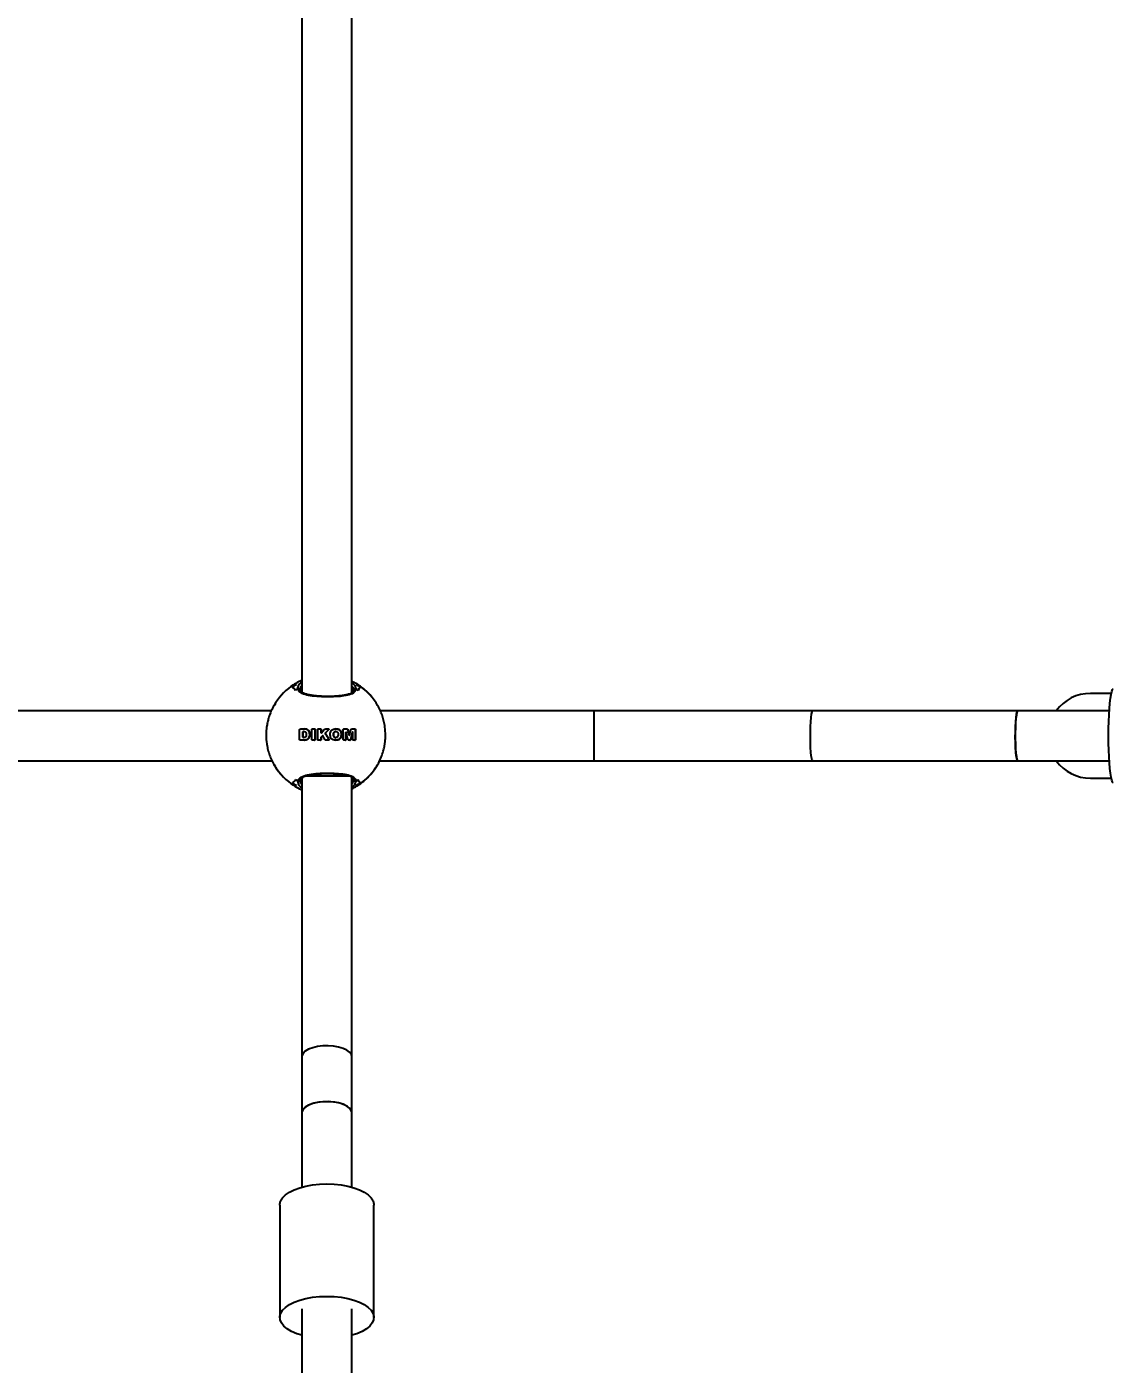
# Model space of a CAD drawing. Header units: millimetres. Extents: x -3362 to 2982, y -2844 to 2289.
# Drawn here: x 833 to 1178.7, y -461.4 to -35.7 of the extents above; entities that cross this region are included whole.
import ezdxf

# ---------------------------------------------------------------- set-up
doc = ezdxf.new("R2010")
doc.units = ezdxf.units.MM
doc.layers.add('DIKOM_ОБЪЕКТ', color=7, linetype='Continuous')
doc.layers.add('DIKOM_РАЗМЕР_ЗОНА', color=7, linetype='Continuous')
doc.styles.add('style1', font='arial.ttf', dxfattribs={"width": 0.8})
doc.dimstyles.new('1-50', dxfattribs={"dimtxt": 300, "dimasz": 200, "dimexe": 100, "dimexo": 0, "dimgap": 100, "dimtad": 1, "dimdec": 0, "dimtxsty": 'style1', "dimcen": 0, "dimclrd": 7, "dimclre": 7, "dimadec": 1, "dimazin": 2, "dimtfac": 1, "dimtdec": 0, "dimtmove": 0, "dimatfit": 3, "dimfxl": 0, "dimlwd": 25, "dimlwe": 18, "dimarcsym": 0})

# ---------------------------------------------------------------- blocks, each defined once
blk = doc.blocks.new('*D0')
at = {"layer": 'Defpoints', "color": 0, "transparency": 16777216}
for p in [(-2617.78, -272.68), (2982.22, -272.68), (2982.22, -2743.66)]:
    blk.add_point(p, dxfattribs=at)
at = {"layer": 'DIKOM_РАЗМЕР_ЗОНА', "color": 7, "lineweight": 18, "transparency": 16777216}
for p, q in [((-2617.78, -272.68), (-2617.78, -2843.66)), ((2982.22, -272.68), (2982.22, -2843.66))]:
    blk.add_line(p, q, dxfattribs=at)
at = {"layer": 'DIKOM_РАЗМЕР_ЗОНА', "color": 7, "lineweight": 25, "transparency": 16777216}
blk.add_line((-2417.78, -2743.66), (2782.22, -2743.66), dxfattribs=at)
at = {"layer": 'DIKOM_РАЗМЕР_ЗОНА', "color": 7, "transparency": 16777216}
for points in [[(-2417.78, -2710.33), (-2417.78, -2777), (-2617.78, -2743.66)], [(2782.22, -2710.33), (2782.22, -2777), (2982.22, -2743.66)]]:
    blk.add_solid(points, dxfattribs=at)
at = {"layer": 'DIKOM_РАЗМЕР_ЗОНА', "color": 0, "transparency": 16777216, "insert": (182.22, -2490.49), "char_height": 300, "attachment_point": 5, "style": 'style1'}
blk.add_mtext('5600', dxfattribs=at)

msp = doc.modelspace()

# ---------------------------------------------------------------- linework, layer by layer
at = {"layer": 'DIKOM_ОБЪЕКТ'}
for p, q in [((920.59, 25.18), (920.59, -247.46)), ((936.59, -247.65), (936.59, 25.37)), ((920.13, -246.81), (920.12, -246.61)), ((937.09, -246.94), (937.06, -246.86)), ((937.57, -245.7), (937.85, -246.47)), ((912.38, -250.75), (912.2, -251.04)), ((912.27, -250.89), (912.22, -251.05)), ((1178.35, -247.9), (1171.72, -247.9)), ((910.93, -253.4), (645.59, -253.4)), ((912.11, -251.38), (912.03, -251.64)), ((1013.68, -253.4), (945.59, -253.4)), ((1083.33, -253.4), (1013.68, -253.4)), ((1013.68, -269.4), (1013.68, -253.4)), ((1148.59, -253.4), (1083.33, -253.4)), ((1177.73, -253.4), (1148.59, -253.4)), ((919.85, -259.38), (919.95, -259.28)), ((919.85, -262.55), (919.85, -259.43)), ((919.95, -259.28), (920.06, -259.24)), ((920.06, -259.24), (920.15, -259.23)), ((920.15, -259.23), (921.49, -259.23)), ((921.49, -259.23), (922.2, -259.33)), ((922.2, -259.33), (921.49, -259.23)), ((922.2, -259.33), (922.35, -259.39)), ((922.35, -259.39), (922.2, -259.33)), ((922.2, -259.33), (922.2, -259.33)), ((922.35, -259.39), (922.87, -259.86)), ((922.86, -259.86), (922.35, -259.39)), ((922.35, -259.39), (922.35, -259.39)), ((923.77, -262.55), (923.77, -259.43)), ((923.97, -259.23), (924.67, -259.23)), ((924.87, -259.43), (924.87, -262.55)), ((924.87, -262.55), (924.87, -259.43)), ((924.87, -259.43), (924.87, -259.43)), ((925.67, -262.55), (925.67, -259.43)), ((925.87, -259.23), (926.56, -259.23)), ((926.76, -259.43), (926.76, -260.36)), ((926.76, -260.36), (926.76, -259.43)), ((926.76, -259.43), (926.76, -259.43)), ((926.9, -260.41), (927.78, -259.38)), ((928.11, -259.23), (929.15, -259.23)), ((928.2, -260.41), (929.21, -259.37)), ((929.21, -259.37), (928.21, -260.41)), ((929.21, -259.37), (929.21, -259.37)), ((932.12, -259.26), (931.45, -259.21)), ((932.12, -259.26), (932.12, -259.26)), ((933.82, -262.55), (933.82, -259.43)), ((934.02, -259.23), (935.03, -259.23)), ((935.72, -261.18), (935.27, -259.42)), ((935.28, -259.42), (935.73, -261.18)), ((935.82, -261.18), (936.26, -259.42)), ((936.51, -259.23), (937.51, -259.23)), ((937.7, -262.55), (937.7, -259.43)), ((937.7, -259.43), (937.71, -259.43)), ((937.71, -259.43), (937.71, -262.55)), ((919.86, -262.6), (919.85, -262.55)), ((920.07, -262.74), (919.94, -262.69)), ((920.15, -262.75), (920.07, -262.74)), ((921.5, -262.75), (920.15, -262.75)), ((920.96, -260.23), (920.96, -261.75)), ((920.96, -261.75), (920.96, -260.23)), ((920.96, -260.23), (920.96, -260.23)), ((920.96, -261.75), (920.96, -261.75)), ((921.19, -261.95), (921.19, -261.95)), ((921.2, -260.03), (921.2, -260.03)), ((921.21, -260.03), (921.39, -260.03)), ((921.59, -261.92), (921.21, -261.95)), ((921.22, -260.03), (921.22, -260.03)), ((921.22, -261.95), (921.22, -261.95)), ((921.63, -262.75), (921.5, -262.75)), ((921.51, -262.75), (921.63, -262.75)), ((922.16, -262.65), (921.63, -262.75)), ((921.63, -262.75), (922.15, -262.65)), ((921.63, -262.75), (921.63, -262.75)), ((921.8, -260.19), (921.89, -260.29)), ((922.15, -262.65), (922.16, -262.65)), ((923.06, -260.3), (922.86, -259.86)), ((922.86, -259.86), (922.87, -259.86)), ((922.87, -259.86), (923.06, -260.3)), ((923.01, -261.85), (923.14, -261.27)), ((923.01, -261.85), (923.02, -261.85)), ((923.14, -261.27), (923.02, -261.85)), ((923.06, -260.3), (923.14, -261.27)), ((923.14, -261.27), (923.06, -260.3)), ((923.06, -260.3), (923.06, -260.3)), ((923.14, -261.27), (923.14, -261.27)), ((924.67, -262.75), (923.97, -262.75)), ((924.87, -262.55), (924.87, -262.55)), ((926.56, -262.75), (925.87, -262.75)), ((926.76, -260.36), (926.76, -260.36)), ((926.76, -262.09), (926.76, -262.55)), ((926.76, -262.55), (926.76, -262.09)), ((926.76, -262.09), (926.76, -262.09)), ((926.76, -262.55), (926.76, -262.55)), ((926.83, -260.44), (926.84, -260.44)), ((927.19, -261.45), (926.9, -261.75)), ((926.9, -261.75), (927.19, -261.45)), ((926.9, -261.75), (926.9, -261.75)), ((927.19, -261.45), (927.19, -261.45)), ((927.29, -261.41), (927.29, -261.41)), ((927.98, -262.57), (927.42, -261.48)), ((928.17, -260.73), (928.17, -260.73)), ((928.2, -260.41), (928.21, -260.41)), ((929.21, -262.75), (928.27, -262.75)), ((929.3, -262.58), (929.3, -262.58)), ((930.74, -260.64), (930.74, -261.36)), ((930.74, -260.64), (930.74, -260.64)), ((930.74, -261.36), (930.74, -260.64)), ((930.74, -261.36), (930.86, -261.7)), ((930.74, -261.36), (930.74, -261.36)), ((930.87, -261.7), (930.74, -261.36)), ((930.86, -261.7), (930.87, -261.7)), ((930.91, -260.23), (930.91, -260.23)), ((931.18, -260.04), (931.18, -260.04)), ((931.42, -262), (931.43, -262)), ((931.44, -259.99), (931.44, -259.99)), ((931.46, -262.81), (932.13, -262.73)), ((932.15, -261.36), (932.03, -261.71)), ((932.13, -262.73), (932.13, -262.73)), ((932.16, -260.72), (932.15, -261.36)), ((933.13, -261.77), (933.14, -261.77)), ((933.16, -260.29), (933.16, -260.29)), ((934.5, -262.75), (934.02, -262.75)), ((934.69, -262.55), (934.69, -260.27)), ((934.69, -260.27), (934.7, -260.27)), ((934.69, -262.55), (934.7, -262.55)), ((934.7, -260.27), (934.7, -262.55)), ((934.72, -260.25), (934.72, -260.25)), ((935.32, -262.56), (934.75, -260.26)), ((935.97, -262.75), (935.57, -262.75)), ((935.72, -261.18), (935.73, -261.18)), ((935.77, -261.22), (935.77, -261.22)), ((936.79, -260.26), (936.21, -262.56)), ((936.21, -262.56), (936.79, -260.26)), ((936.21, -262.56), (936.21, -262.56)), ((936.79, -260.26), (936.79, -260.26)), ((936.82, -260.25), (936.81, -260.25)), ((936.84, -262.55), (936.84, -260.27)), ((937.51, -262.75), (937.03, -262.75)), ((937.7, -262.55), (937.71, -262.55)), ((645.34, -269.4), (911.15, -269.4)), ((912.03, -270.64), (912.11, -270.9)), ((912.22, -271.24), (912.27, -271.39)), ((945.34, -269.4), (1013.68, -269.4)), ((1013.68, -269.4), (1083.33, -269.4)), ((1083.33, -269.4), (1148.59, -269.4)), ((1148.59, -269.4), (1177.73, -269.4)), ((919.65, -276.92), (919.37, -275.82)), ((920.17, -275.6), (920.19, -275.69)), ((920.59, -274.82), (920.59, -363.63)), ((935.79, -274.19), (921.71, -274.19)), ((936.59, -363.63), (936.59, -274.63)), ((937.06, -275.43), (937.09, -275.35)), ((937.85, -275.82), (937.53, -276.64)), ((1171.72, -274.9), (1178.35, -274.9)), ((938.42, -277.15), (937.91, -277.22)), ((938.5, -276.86), (938.5, -277.14)), ((920.59, -363.63), (920.59, -381.4)), ((936.59, -381.4), (936.59, -363.63)), ((920.59, -381.4), (920.59, -405.05)), ((936.59, -405.05), (936.59, -381.4)), ((913.59, -410.72), (913.59, -446.5)), ((943.59, -446.5), (943.59, -410.72)), ((920.59, -443.75), (920.59, -487.2)), ((936.59, -487.2), (936.59, -443.75))]:
    msp.add_line(p, q, dxfattribs=at)
at = {"layer": 'DIKOM_ОБЪЕКТ', "flags": 128}
for points in [[(1177.5, -261.4), (1177.52, -259.11), (1177.57, -256.88), (1177.66, -254.75), (1177.78, -252.77), (1177.92, -251), (1178.09, -249.47), (1178.28, -248.22), (1178.49, -247.28), (1178.71, -246.68), (1178.94, -246.41), (1179, -246.4)], [(1083.33, -269.4), (1083.16, -269.21), (1083, -268.66), (1082.85, -267.77), (1082.73, -266.58), (1082.63, -265.15), (1082.56, -263.54), (1082.54, -261.83), (1082.55, -260.11), (1082.59, -258.44), (1082.67, -256.91), (1082.78, -255.59), (1082.92, -254.55), (1083.08, -253.82), (1083.25, -253.45), (1083.33, -253.4)], [(1148.59, -269.4), (1148.42, -269.21), (1148.26, -268.66), (1148.11, -267.77), (1147.99, -266.58), (1147.89, -265.15), (1147.83, -263.54), (1147.8, -261.83), (1147.81, -260.11), (1147.85, -258.44), (1147.93, -256.91), (1148.04, -255.59), (1148.18, -254.55), (1148.34, -253.82), (1148.51, -253.45), (1148.59, -253.4)], [(1148.59, -253.4), (1148.46, -253.51), (1148.3, -253.97), (1148.15, -254.78), (1148.01, -255.9), (1147.91, -257.28), (1147.84, -258.85), (1147.8, -260.54), (1147.8, -262.27), (1147.84, -263.96), (1147.91, -265.53), (1148.01, -266.9), (1148.15, -268.02), (1148.3, -268.83), (1148.46, -269.3), (1148.59, -269.4)], [(1179, -276.4), (1178.94, -276.39), (1178.71, -276.13), (1178.49, -275.52), (1178.28, -274.58), (1178.09, -273.33), (1177.92, -271.8), (1177.78, -270.03), (1177.66, -268.06), (1177.57, -265.93), (1177.52, -263.69), (1177.5, -261.4)], [(936.59, -363.63), (936.41, -362.86), (935.85, -362.13), (934.96, -361.47), (933.77, -360.9), (932.34, -360.47), (930.73, -360.18), (929.03, -360.06), (927.3, -360.1), (925.63, -360.31), (924.1, -360.67), (922.78, -361.17), (921.74, -361.79), (921.01, -362.49), (920.64, -363.24), (920.59, -363.63)], [(936.59, -381.4), (936.41, -380.63), (935.85, -379.9), (934.96, -379.24), (933.77, -378.67), (932.34, -378.24), (930.73, -377.95), (929.03, -377.83), (927.3, -377.87), (925.63, -378.08), (924.1, -378.44), (922.78, -378.94), (921.74, -379.56), (921.01, -380.26), (920.64, -381.01), (920.59, -381.4)], [(936.59, -381.4), (936.49, -380.82), (936.02, -380.08), (935.21, -379.39), (934.09, -378.8), (932.72, -378.34), (931.15, -378.01), (929.46, -377.84), (927.73, -377.84), (926.04, -378.01), (924.47, -378.34), (923.09, -378.8), (921.97, -379.39), (921.16, -380.08), (920.7, -380.82), (920.59, -381.4)], [(913.59, -410.72), (913.6, -410.46), (913.87, -409.44), (914.48, -408.45), (915.41, -407.51), (916.66, -406.65), (918.19, -405.89), (919.96, -405.23), (921.94, -404.71), (924.07, -404.32), (926.3, -404.09), (928.59, -404.01)], [(928.59, -404.01), (930.88, -404.09), (933.12, -404.32), (935.25, -404.71), (937.22, -405.23), (938.99, -405.89), (940.52, -406.65), (941.77, -407.51), (942.71, -408.45), (943.32, -409.44), (943.58, -410.46), (943.59, -410.72)], [(920.59, -452.17), (919.05, -451.67), (917.39, -450.96), (916, -450.14), (914.9, -449.24), (914.13, -448.27), (913.69, -447.27), (913.6, -446.24), (913.87, -445.22), (914.48, -444.23), (915.41, -443.29), (916.66, -442.43), (918.19, -441.66), (919.96, -441.01), (921.94, -440.49), (924.07, -440.1), (926.3, -439.87), (928.59, -439.79)], [(928.59, -439.79), (930.88, -439.87), (933.12, -440.1), (935.25, -440.49), (937.22, -441.01), (938.99, -441.66), (940.52, -442.43), (941.77, -443.29), (942.71, -444.23), (943.32, -445.22), (943.58, -446.24), (943.49, -447.27), (943.06, -448.27), (942.28, -449.24), (941.18, -450.14), (939.79, -450.96), (938.14, -451.67), (936.59, -452.17)]]:
    msp.add_lwpolyline(points, dxfattribs=at)
at = {"layer": 'DIKOM_ОБЪЕКТ'}
for centre, radius, start, end in [((928.27, -261.14), 19, 122.6674, 147.3682), ((928.43, -261.15), 18.69, 120.5907, 125.6208), ((928.53, -261.01), 17.19, 122.2106, 125.0633), ((928.54, -261.23), 17.45, 54.9583, 57.7679), ((928.41, -261.14), 18.68, 54.3751, 59.4089), ((928.25, -261.14), 19, 32.6322, 57.3322), ((1171.72, -261.4), 13.5, 90, 143.6588), ((928.26, -261.15), 18.99, 212.6276, 237.3367), ((928.25, -261.15), 18.99, 302.6637, 327.372), ((1171.72, -261.4), 13.5, 216.3412, 270), ((928.42, -261.16), 18.66, 234.3677, 239.4069), ((928.64, -261.12), 17.37, 234.9385, 237.7611), ((928.43, -260.9), 17.64, 302.2606, 305.0399), ((928.42, -261.18), 18.64, 300.5935, 305.6365)]:
    msp.add_arc(centre, radius, start, end, dxfattribs=at)
for points, knots in [([(917.55, -245.96), (917.73, -246.04), (918.11, -246.2), (918.47, -246.69), (918.66, -246.94)], [0, 0, 0, 0, 0.496573, 1, 1, 1, 1]), ([(918.66, -246.94), (918.48, -246.7), (918.11, -246.21), (917.74, -246.04), (917.55, -245.96)], [0, 0, 0, 0, 0.496486, 1, 1, 1, 1]), ([(920.59, -243.8), (920.25, -243.94), (919.31, -244.32), (918.47, -244.87), (917.93, -245.22)], [0, 0, 0, 0, 0.368074, 1, 1, 1, 1]), ([(919.37, -246.47), (919.36, -246.43), (919.3, -246.06), (919.51, -245.66), (919.7, -245.31)], [0, 0, 0, 0, 0.112865, 1, 1, 1, 1]), ([(920.1, -246.78), (920.1, -246.77), (920.09, -246.7), (920.01, -246.58), (919.87, -246.45), (919.7, -246.39), (919.53, -246.39), (919.43, -246.43), (919.38, -246.46), (919.37, -246.47)], [0, 0, 0, 0, 0.031899, 0.241201, 0.444822, 0.634262, 0.810243, 0.980091, 1, 1, 1, 1]), ([(919.37, -246.47), (919.42, -246.44), (919.51, -246.4), (919.68, -246.39), (919.83, -246.43), (919.97, -246.53), (920.07, -246.67), (920.12, -246.81), (920.13, -246.91), (920.13, -246.94)], [0, 0, 0, 0, 0.145343, 0.290751, 0.434646, 0.582143, 0.7386, 0.906192, 1, 1, 1, 1]), ([(937.85, -246.47), (937.75, -246.84), (937.55, -247.61), (935.91, -248.39), (933.71, -248.79), (931.18, -248.97), (928.43, -249.02), (925.36, -248.92), (922.66, -248.6), (920.64, -247.99), (919.62, -247.23), (919.43, -246.67), (919.37, -246.47)], [0, 0, 0, 0, 0.111436, 0.229361, 0.339012, 0.41011, 0.516712, 0.623259, 0.729394, 0.834803, 0.941416, 1, 1, 1, 1]), ([(919.7, -245.31), (919.72, -245.22), (919.79, -244.9), (920.26, -244.59), (920.59, -244.37)], [0, 0, 0, 0, 0.283658, 1, 1, 1, 1]), ([(920.59, -245.38), (920.56, -245.41), (920.09, -245.81), (920.12, -246.24), (920.14, -246.63)], [0, 0, 0, 0, 0.07129, 1, 1, 1, 1]), ([(928.76, -248.86), (928.69, -248.86), (928.08, -248.87), (926.91, -248.83), (925.33, -248.74), (923.87, -248.58), (922.6, -248.35), (921.57, -248.05), (920.8, -247.68), (920.33, -247.26), (920.13, -246.99), (920.13, -246.83), (920.13, -246.8)], [0, 0, 0, 0, 0.014273, 0.137226, 0.259476, 0.380698, 0.501413, 0.620166, 0.738566, 0.856338, 0.978309, 1, 1, 1, 1]), ([(938.43, -245.12), (938.32, -245.04), (937.75, -244.64), (937.11, -244.34), (936.59, -244.1)], [0, 0, 0, 0, 0.191133, 1, 1, 1, 1]), ([(936.59, -244.59), (936.95, -244.85), (937.45, -245.22), (937.55, -245.59), (937.57, -245.7)], [0, 0, 0, 0, 0.711247, 1, 1, 1, 1]), ([(937.06, -246.86), (937.07, -246.51), (937.07, -246.11), (936.64, -245.71), (936.59, -245.66)], [0, 0, 0, 0, 0.884617, 1, 1, 1, 1]), ([(937.85, -246.47), (937.8, -246.44), (937.71, -246.4), (937.54, -246.39), (937.39, -246.43), (937.25, -246.53), (937.15, -246.67), (937.1, -246.81), (937.09, -246.91), (937.09, -246.94)], [0, 0, 0, 0, 0.145419, 0.290803, 0.434778, 0.58225, 0.738681, 0.906208, 1, 1, 1, 1]), ([(937.09, -246.94), (937.1, -246.88), (937.11, -246.75), (937.21, -246.58), (937.35, -246.45), (937.52, -246.39), (937.69, -246.39), (937.79, -246.43), (937.84, -246.46), (937.85, -246.47)], [0, 0, 0, 0, 0.177709, 0.355363, 0.528299, 0.689293, 0.838754, 0.982904, 1, 1, 1, 1]), ([(947.27, -261.14), (947.24, -260.32), (947.19, -259.15), (946.92, -257.44), (946.58, -255.99), (946.02, -254.29), (945.25, -252.56), (944.26, -250.82), (943.05, -249.14), (941.61, -247.57), (940.07, -246.19), (938.95, -245.45), (938.43, -245.12)], [0, 0, 0, 0, 0.129772, 0.183155, 0.271805, 0.364326, 0.464037, 0.568654, 0.677257, 0.789171, 0.9039, 1, 1, 1, 1]), ([(938.56, -246.94), (938.68, -246.7), (938.92, -246.21), (939.16, -246.04), (939.28, -245.96)], [0, 0, 0, 0, 0.496487, 1, 1, 1, 1]), ([(939.28, -245.96), (939.16, -246.04), (938.92, -246.2), (938.68, -246.69), (938.56, -246.94)], [0, 0, 0, 0, 0.496573, 1, 1, 1, 1]), ([(912.2, -251.04), (911.97, -251.4), (911.34, -252.37), (910.59, -254.04), (909.98, -255.84), (909.63, -257.24), (909.52, -258), (909.48, -258.25)], [0, 0, 0, 0, 0.164456, 0.445199, 0.703345, 0.900366, 1, 1, 1, 1]), ([(937.06, -246.97), (937.06, -247.03), (937.05, -247.21), (936.85, -247.49), (936.36, -247.86), (935.58, -248.2), (934.52, -248.47), (933.24, -248.66), (931.79, -248.79), (930.27, -248.86), (929.24, -248.86), (928.76, -248.86)], [0, 0, 0, 0, 0.050539, 0.174305, 0.287661, 0.408262, 0.528487, 0.647392, 0.769779, 0.89136, 1, 1, 1, 1]), ([(909.53, -258.26), (909.46, -258.58), (909.27, -259.48), (909.24, -261.46), (909.29, -263.24), (909.51, -264.17), (909.53, -264.27)], [0, 0, 0, 0, 0.172979, 0.481734, 0.944296, 1, 1, 1, 1]), ([(919.85, -259.43), (919.85, -259.42), (919.85, -259.4), (919.85, -259.39), (919.85, -259.38)], [0, 0, 0, 0, 0.536694, 1, 1, 1, 1]), ([(923.77, -259.43), (923.77, -259.41), (923.78, -259.36), (923.81, -259.31), (923.86, -259.26), (923.92, -259.24), (923.96, -259.23), (923.97, -259.23)], [0, 0, 0, 0, 0.210466, 0.421637, 0.633261, 0.854165, 1, 1, 1, 1]), ([(924.87, -259.43), (924.86, -259.41), (924.86, -259.36), (924.82, -259.3), (924.76, -259.25), (924.71, -259.23), (924.67, -259.23), (924.66, -259.23)], [0, 0, 0, 0, 0.219292, 0.438222, 0.666215, 0.903911, 1, 1, 1, 1]), ([(924.67, -259.23), (924.69, -259.23), (924.74, -259.24), (924.81, -259.28), (924.85, -259.34), (924.87, -259.4), (924.87, -259.42), (924.87, -259.43)], [0, 0, 0, 0, 0.241091, 0.481904, 0.722227, 0.95419, 1, 1, 1, 1]), ([(925.67, -259.43), (925.67, -259.41), (925.67, -259.36), (925.71, -259.3), (925.75, -259.26), (925.81, -259.23), (925.85, -259.23), (925.87, -259.23)], [0, 0, 0, 0, 0.207813, 0.416287, 0.622744, 0.831496, 1, 1, 1, 1]), ([(926.56, -259.23), (926.58, -259.23), (926.63, -259.24), (926.69, -259.28), (926.74, -259.33), (926.76, -259.39), (926.76, -259.42), (926.76, -259.43)], [0, 0, 0, 0, 0.229003, 0.4579, 0.688537, 0.917235, 1, 1, 1, 1]), ([(926.76, -259.43), (926.76, -259.41), (926.75, -259.36), (926.71, -259.3), (926.65, -259.25), (926.6, -259.23), (926.57, -259.23), (926.56, -259.23)], [0, 0, 0, 0, 0.224044, 0.448466, 0.675941, 0.906281, 1, 1, 1, 1]), ([(927.78, -259.38), (927.82, -259.35), (927.9, -259.28), (928.02, -259.24), (928.09, -259.23), (928.11, -259.23)], [0, 0, 0, 0, 0.427634, 0.855278, 1, 1, 1, 1]), ([(929.15, -259.23), (929.16, -259.23), (929.18, -259.23), (929.21, -259.25), (929.22, -259.27), (929.23, -259.3), (929.24, -259.33), (929.23, -259.35), (929.22, -259.37), (929.21, -259.37)], [0, 0, 0, 0, 0.147005, 0.293735, 0.441887, 0.590481, 0.739386, 0.88946, 1, 1, 1, 1]), ([(929.21, -259.37), (929.21, -259.37), (929.23, -259.35), (929.23, -259.32), (929.23, -259.29), (929.22, -259.26), (929.19, -259.24), (929.17, -259.23), (929.15, -259.23), (929.15, -259.23)], [0, 0, 0, 0, 0.149908, 0.298862, 0.448687, 0.599021, 0.748691, 0.896786, 1, 1, 1, 1]), ([(929.72, -260.31), (929.78, -260.15), (929.91, -259.83), (930.26, -259.47), (930.54, -259.35), (930.68, -259.29)], [0, 0, 0, 0, 0.356999, 0.695202, 1, 1, 1, 1]), ([(930.68, -259.29), (930.99, -259.23), (931.48, -259.13), (931.95, -259.22), (932.12, -259.26)], [0, 0, 0, 0, 0.646336, 1, 1, 1, 1]), ([(932.12, -259.26), (932.28, -259.32), (932.6, -259.45), (932.97, -259.82), (933.1, -260.14), (933.16, -260.29)], [0, 0, 0, 0, 0.337975, 0.676291, 1, 1, 1, 1]), ([(933.16, -260.29), (933.1, -260.13), (932.97, -259.82), (932.59, -259.45), (932.28, -259.32), (932.12, -259.26)], [0, 0, 0, 0, 0.330573, 0.660945, 1, 1, 1, 1]), ([(933.82, -259.43), (933.82, -259.41), (933.82, -259.37), (933.85, -259.31), (933.89, -259.26), (933.95, -259.23), (933.99, -259.23), (934.02, -259.23)], [0, 0, 0, 0, 0.19066, 0.381796, 0.580506, 0.790872, 1, 1, 1, 1]), ([(935.03, -259.23), (935.06, -259.23), (935.12, -259.24), (935.2, -259.29), (935.26, -259.36), (935.27, -259.41), (935.28, -259.42)], [0, 0, 0, 0, 0.284893, 0.570903, 0.836814, 1, 1, 1, 1]), ([(936.26, -259.42), (936.28, -259.39), (936.31, -259.33), (936.38, -259.27), (936.45, -259.24), (936.5, -259.23), (936.51, -259.23)], [0, 0, 0, 0, 0.29011, 0.578933, 0.898324, 1, 1, 1, 1]), ([(937.7, -259.43), (937.7, -259.41), (937.69, -259.37), (937.66, -259.32), (937.62, -259.27), (937.57, -259.24), (937.53, -259.23), (937.5, -259.23)], [0, 0, 0, 0, 0.180292, 0.359679, 0.544655, 0.75402, 1, 1, 1, 1]), ([(937.51, -259.23), (937.54, -259.24), (937.59, -259.24), (937.65, -259.29), (937.69, -259.35), (937.7, -259.4), (937.7, -259.43), (937.71, -259.43)], [0, 0, 0, 0, 0.322118, 0.547297, 0.773779, 0.968932, 1, 1, 1, 1]), ([(919.94, -262.69), (919.92, -262.68), (919.89, -262.66), (919.87, -262.62), (919.86, -262.6)], [0, 0, 0, 0, 0.555502, 1, 1, 1, 1]), ([(921.21, -260.03), (921.17, -260.03), (921.1, -260.03), (921.03, -260.09), (920.98, -260.16), (920.96, -260.2), (920.96, -260.23)], [0, 0, 0, 0, 0.323759, 0.603389, 0.80753, 1, 1, 1, 1]), ([(920.96, -260.23), (920.97, -260.2), (920.98, -260.16), (921.02, -260.1), (921.08, -260.05), (921.15, -260.03), (921.19, -260.03), (921.21, -260.03)], [0, 0, 0, 0, 0.193621, 0.386667, 0.591924, 0.825355, 1, 1, 1, 1]), ([(920.96, -261.75), (920.96, -261.78), (920.97, -261.82), (921.01, -261.88), (921.07, -261.92), (921.13, -261.95), (921.17, -261.95), (921.19, -261.95)], [0, 0, 0, 0, 0.195133, 0.389532, 0.596241, 0.831897, 1, 1, 1, 1]), ([(921.21, -261.95), (921.18, -261.95), (921.11, -261.95), (921.03, -261.9), (920.98, -261.84), (920.97, -261.79), (920.96, -261.76), (920.96, -261.75)], [0, 0, 0, 0, 0.309838, 0.579288, 0.779558, 0.96131, 1, 1, 1, 1]), ([(921.39, -260.03), (921.49, -260.05), (921.64, -260.08), (921.76, -260.16), (921.8, -260.19)], [0, 0, 0, 0, 0.709371, 1, 1, 1, 1]), ([(921.88, -261.74), (921.83, -261.79), (921.74, -261.87), (921.63, -261.91), (921.59, -261.92)], [0, 0, 0, 0, 0.617407, 1, 1, 1, 1]), ([(921.99, -261.5), (921.97, -261.56), (921.95, -261.65), (921.9, -261.72), (921.88, -261.74)], [0, 0, 0, 0, 0.688716, 1, 1, 1, 1]), ([(921.89, -260.29), (921.93, -260.36), (921.98, -260.45), (922, -260.55), (922, -260.57)], [0, 0, 0, 0, 0.785657, 1, 1, 1, 1]), ([(922, -260.57), (922.02, -260.83), (922.05, -261.15), (922, -261.45), (921.99, -261.5)], [0, 0, 0, 0, 0.827824, 1, 1, 1, 1]), ([(922.15, -262.65), (922.33, -262.57), (922.68, -262.39), (922.9, -262.03), (923.01, -261.85)], [0, 0, 0, 0, 0.489812, 1, 1, 1, 1]), ([(923.02, -261.85), (922.92, -262.01), (922.73, -262.32), (922.39, -262.55), (922.2, -262.64), (922.16, -262.65)], [0, 0, 0, 0, 0.445367, 0.88927, 1, 1, 1, 1]), ([(923.97, -262.75), (923.95, -262.75), (923.9, -262.75), (923.84, -262.71), (923.8, -262.66), (923.77, -262.6), (923.77, -262.57), (923.77, -262.55)], [0, 0, 0, 0, 0.220406, 0.441235, 0.651254, 0.848309, 1, 1, 1, 1]), ([(924.87, -262.55), (924.87, -262.57), (924.86, -262.62), (924.83, -262.68), (924.78, -262.72), (924.72, -262.75), (924.69, -262.75), (924.67, -262.75)], [0, 0, 0, 0, 0.206267, 0.412674, 0.625929, 0.848606, 1, 1, 1, 1]), ([(924.67, -262.75), (924.69, -262.75), (924.74, -262.74), (924.8, -262.71), (924.85, -262.65), (924.87, -262.6), (924.87, -262.56), (924.87, -262.55)], [0, 0, 0, 0, 0.228674, 0.457491, 0.685611, 0.904708, 1, 1, 1, 1]), ([(925.87, -262.75), (925.85, -262.75), (925.8, -262.75), (925.74, -262.72), (925.7, -262.67), (925.67, -262.61), (925.67, -262.57), (925.67, -262.55)], [0, 0, 0, 0, 0.208585, 0.417235, 0.621825, 0.821209, 1, 1, 1, 1]), ([(926.76, -262.55), (926.76, -262.57), (926.76, -262.62), (926.72, -262.68), (926.67, -262.72), (926.62, -262.75), (926.58, -262.75), (926.56, -262.75)], [0, 0, 0, 0, 0.209037, 0.418085, 0.630429, 0.84556, 1, 1, 1, 1]), ([(926.56, -262.75), (926.58, -262.75), (926.63, -262.74), (926.69, -262.71), (926.73, -262.66), (926.76, -262.6), (926.76, -262.57), (926.76, -262.55)], [0, 0, 0, 0, 0.214912, 0.43016, 0.646048, 0.860761, 1, 1, 1, 1]), ([(926.76, -260.36), (926.77, -260.37), (926.77, -260.38), (926.78, -260.41), (926.79, -260.42), (926.82, -260.44), (926.84, -260.44), (926.87, -260.43), (926.88, -260.42), (926.89, -260.41), (926.9, -260.41)], [0, 0, 0, 0, 0.130922, 0.262624, 0.394459, 0.528362, 0.662673, 0.79744, 0.931293, 1, 1, 1, 1]), ([(926.83, -260.44), (926.83, -260.44), (926.82, -260.44), (926.8, -260.43), (926.78, -260.42), (926.77, -260.4), (926.76, -260.38), (926.76, -260.36), (926.76, -260.36)], [0, 0, 0, 0, 0.053723, 0.262944, 0.474105, 0.682897, 0.891361, 1, 1, 1, 1]), ([(926.9, -261.75), (926.87, -261.79), (926.8, -261.87), (926.77, -261.99), (926.76, -262.07), (926.76, -262.09)], [0, 0, 0, 0, 0.404749, 0.80955, 1, 1, 1, 1]), ([(926.76, -262.09), (926.76, -262.04), (926.77, -261.94), (926.83, -261.82), (926.88, -261.77), (926.9, -261.75)], [0, 0, 0, 0, 0.401162, 0.801875, 1, 1, 1, 1]), ([(927.42, -261.48), (927.41, -261.47), (927.39, -261.44), (927.35, -261.42), (927.3, -261.4), (927.25, -261.41), (927.22, -261.43), (927.2, -261.44), (927.19, -261.45)], [0, 0, 0, 0, 0.180094, 0.360186, 0.541166, 0.723281, 0.906467, 1, 1, 1, 1]), ([(927.19, -261.45), (927.2, -261.44), (927.23, -261.42), (927.26, -261.41), (927.29, -261.41), (927.29, -261.41)], [0, 0, 0, 0, 0.431953, 0.864047, 1, 1, 1, 1]), ([(928.27, -262.75), (928.23, -262.74), (928.15, -262.73), (928.05, -262.67), (928, -262.61), (927.98, -262.57)], [0, 0, 0, 0, 0.330769, 0.661661, 1, 1, 1, 1]), ([(928.17, -260.73), (928.16, -260.7), (928.13, -260.64), (928.13, -260.55), (928.16, -260.47), (928.19, -260.43), (928.2, -260.41)], [0, 0, 0, 0, 0.274145, 0.549083, 0.822475, 1, 1, 1, 1]), ([(928.21, -260.41), (928.19, -260.44), (928.15, -260.49), (928.13, -260.58), (928.14, -260.66), (928.16, -260.71), (928.17, -260.73)], [0, 0, 0, 0, 0.273526, 0.546512, 0.820542, 1, 1, 1, 1]), ([(928.17, -260.73), (928.36, -261.03), (928.74, -261.65), (929.12, -262.27), (929.3, -262.58)], [0, 0, 0, 0, 0.498599, 1, 1, 1, 1]), ([(929.3, -262.58), (929.11, -262.27), (928.74, -261.65), (928.36, -261.04), (928.17, -260.73)], [0, 0, 0, 0, 0.498577, 1, 1, 1, 1]), ([(929.2, -262.75), (929.22, -262.75), (929.24, -262.74), (929.28, -262.72), (929.3, -262.69), (929.31, -262.65), (929.31, -262.61), (929.3, -262.59), (929.3, -262.58)], [0, 0, 0, 0, 0.171473, 0.343181, 0.515172, 0.687628, 0.860399, 1, 1, 1, 1]), ([(929.3, -262.58), (929.31, -262.59), (929.32, -262.62), (929.32, -262.66), (929.3, -262.7), (929.27, -262.73), (929.24, -262.74), (929.22, -262.75), (929.21, -262.75)], [0, 0, 0, 0, 0.173927, 0.347815, 0.521538, 0.695218, 0.867607, 1, 1, 1, 1]), ([(929.72, -261.66), (929.68, -261.31), (929.62, -260.85), (929.7, -260.41), (929.72, -260.31)], [0, 0, 0, 0, 0.77638, 1, 1, 1, 1]), ([(930.58, -262.66), (930.44, -262.59), (930.16, -262.46), (929.86, -262.1), (929.77, -261.8), (929.72, -261.66)], [0, 0, 0, 0, 0.336997, 0.674196, 1, 1, 1, 1]), ([(932.13, -262.73), (931.89, -262.77), (931.37, -262.88), (930.85, -262.73), (930.58, -262.66)], [0, 0, 0, 0, 0.468566, 1, 1, 1, 1]), ([(930.91, -260.23), (930.86, -260.31), (930.78, -260.44), (930.75, -260.59), (930.74, -260.64)], [0, 0, 0, 0, 0.667172, 1, 1, 1, 1]), ([(930.74, -260.64), (930.77, -260.54), (930.8, -260.39), (930.89, -260.27), (930.91, -260.23)], [0, 0, 0, 0, 0.667362, 1, 1, 1, 1]), ([(930.86, -261.7), (930.91, -261.76), (931.01, -261.88), (931.21, -261.99), (931.36, -262), (931.42, -262)], [0, 0, 0, 0, 0.346682, 0.693581, 1, 1, 1, 1]), ([(931.49, -262), (931.41, -262), (931.26, -262), (931.04, -261.9), (930.92, -261.78), (930.87, -261.71), (930.87, -261.7)], [0, 0, 0, 0, 0.320701, 0.641244, 0.96102, 1, 1, 1, 1]), ([(931.18, -260.04), (931.11, -260.07), (931.01, -260.12), (930.93, -260.2), (930.91, -260.23)], [0, 0, 0, 0, 0.69894, 1, 1, 1, 1]), ([(930.91, -260.23), (930.97, -260.17), (931.05, -260.09), (931.15, -260.05), (931.18, -260.04)], [0, 0, 0, 0, 0.699091, 1, 1, 1, 1]), ([(931.44, -260), (931.41, -260), (931.32, -259.99), (931.24, -260.02), (931.18, -260.04)], [0, 0, 0, 0, 0.329204, 1, 1, 1, 1]), ([(931.18, -260.04), (931.26, -260.01), (931.4, -259.97), (931.54, -260), (931.6, -260.01)], [0, 0, 0, 0, 0.581569, 1, 1, 1, 1]), ([(932.03, -261.71), (931.98, -261.77), (931.89, -261.88), (931.69, -261.98), (931.55, -261.99), (931.49, -262)], [0, 0, 0, 0, 0.348296, 0.696324, 1, 1, 1, 1]), ([(931.6, -260.01), (931.69, -260.04), (931.83, -260.09), (931.94, -260.19), (931.98, -260.22)], [0, 0, 0, 0, 0.66249, 1, 1, 1, 1]), ([(931.98, -260.22), (932.03, -260.31), (932.13, -260.46), (932.15, -260.64), (932.16, -260.72)], [0, 0, 0, 0, 0.548961, 1, 1, 1, 1]), ([(933.14, -261.77), (933.06, -261.93), (932.89, -262.26), (932.51, -262.57), (932.24, -262.68), (932.13, -262.73)], [0, 0, 0, 0, 0.3787, 0.757011, 1, 1, 1, 1]), ([(932.13, -262.73), (932.3, -262.65), (932.63, -262.5), (932.97, -262.13), (933.09, -261.87), (933.13, -261.77)], [0, 0, 0, 0, 0.385542, 0.771348, 1, 1, 1, 1]), ([(933.13, -261.77), (933.19, -261.41), (933.27, -260.91), (933.18, -260.43), (933.16, -260.29)], [0, 0, 0, 0, 0.724719, 1, 1, 1, 1]), ([(933.16, -260.29), (933.21, -260.65), (933.27, -261.15), (933.17, -261.63), (933.14, -261.77)], [0, 0, 0, 0, 0.724307, 1, 1, 1, 1]), ([(934.02, -262.75), (933.99, -262.75), (933.95, -262.74), (933.89, -262.71), (933.84, -262.65), (933.82, -262.6), (933.82, -262.56), (933.82, -262.55)], [0, 0, 0, 0, 0.228569, 0.456928, 0.683479, 0.90056, 1, 1, 1, 1]), ([(934.49, -262.75), (934.52, -262.75), (934.56, -262.75), (934.62, -262.72), (934.66, -262.67), (934.69, -262.61), (934.69, -262.57), (934.69, -262.55)], [0, 0, 0, 0, 0.216686, 0.434312, 0.640432, 0.831731, 1, 1, 1, 1]), ([(934.7, -262.55), (934.69, -262.57), (934.69, -262.61), (934.67, -262.67), (934.63, -262.71), (934.58, -262.74), (934.53, -262.75), (934.5, -262.75), (934.5, -262.75)], [0, 0, 0, 0, 0.181621, 0.363624, 0.545776, 0.735584, 0.937988, 1, 1, 1, 1]), ([(934.69, -260.27), (934.69, -260.27), (934.7, -260.26), (934.7, -260.25), (934.71, -260.25), (934.71, -260.25), (934.72, -260.25), (934.72, -260.25)], [0, 0, 0, 0, 0.228595, 0.456901, 0.698441, 0.951774, 1, 1, 1, 1]), ([(934.75, -260.26), (934.74, -260.26), (934.74, -260.25), (934.73, -260.25), (934.73, -260.25), (934.72, -260.25), (934.71, -260.25), (934.7, -260.26), (934.7, -260.26), (934.7, -260.27), (934.7, -260.27)], [0, 0, 0, 0, 0.123421, 0.250359, 0.379499, 0.517858, 0.664945, 0.811721, 0.950438, 1, 1, 1, 1]), ([(935.57, -262.75), (935.54, -262.75), (935.48, -262.74), (935.4, -262.69), (935.34, -262.62), (935.33, -262.57), (935.32, -262.56)], [0, 0, 0, 0, 0.284049, 0.56796, 0.844503, 1, 1, 1, 1]), ([(935.77, -261.22), (935.77, -261.22), (935.76, -261.22), (935.75, -261.21), (935.73, -261.2), (935.73, -261.19), (935.72, -261.18), (935.72, -261.18)], [0, 0, 0, 0, 0.019399, 0.321079, 0.619286, 0.894352, 1, 1, 1, 1]), ([(935.73, -261.18), (935.73, -261.18), (935.73, -261.2), (935.74, -261.21), (935.76, -261.22), (935.78, -261.22), (935.79, -261.21), (935.81, -261.2), (935.82, -261.19), (935.82, -261.18), (935.82, -261.18)], [0, 0, 0, 0, 0.119278, 0.24041, 0.370223, 0.510396, 0.661, 0.809825, 0.947199, 1, 1, 1, 1]), ([(935.96, -262.75), (935.99, -262.75), (936.05, -262.74), (936.13, -262.69), (936.19, -262.63), (936.2, -262.58), (936.21, -262.56)], [0, 0, 0, 0, 0.282008, 0.564618, 0.822555, 1, 1, 1, 1]), ([(936.21, -262.56), (936.2, -262.58), (936.19, -262.63), (936.14, -262.69), (936.07, -262.73), (936.01, -262.75), (935.98, -262.75), (935.97, -262.75)], [0, 0, 0, 0, 0.21615, 0.433086, 0.660248, 0.912365, 1, 1, 1, 1]), ([(936.84, -260.27), (936.84, -260.27), (936.84, -260.26), (936.83, -260.25), (936.83, -260.25), (936.82, -260.25), (936.81, -260.25), (936.8, -260.25), (936.79, -260.26), (936.79, -260.26), (936.79, -260.26)], [0, 0, 0, 0, 0.114245, 0.228169, 0.348858, 0.485629, 0.638784, 0.803819, 0.963955, 1, 1, 1, 1]), ([(936.79, -260.26), (936.79, -260.26), (936.79, -260.25), (936.8, -260.25), (936.81, -260.25), (936.81, -260.25), (936.81, -260.25)], [0, 0, 0, 0, 0.297454, 0.592963, 0.922158, 1, 1, 1, 1]), ([(937.03, -262.75), (937, -262.74), (936.95, -262.73), (936.88, -262.68), (936.85, -262.61), (936.84, -262.57), (936.84, -262.55)], [0, 0, 0, 0, 0.321116, 0.60964, 0.827006, 1, 1, 1, 1]), ([(937.71, -262.55), (937.7, -262.57), (937.7, -262.61), (937.68, -262.66), (937.64, -262.7), (937.59, -262.74), (937.54, -262.75), (937.52, -262.75), (937.51, -262.75)], [0, 0, 0, 0, 0.169573, 0.338144, 0.512208, 0.70694, 0.934138, 1, 1, 1, 1]), ([(937.51, -262.75), (937.53, -262.75), (937.58, -262.74), (937.65, -262.7), (937.69, -262.64), (937.7, -262.59), (937.7, -262.56), (937.7, -262.55)], [0, 0, 0, 0, 0.300917, 0.52124, 0.7428, 0.930838, 1, 1, 1, 1]), ([(938.43, -277.16), (938.6, -277.07), (939.43, -276.58), (940.77, -275.49), (942.42, -273.89), (943.84, -272.11), (945.02, -270.2), (945.92, -268.26), (946.54, -266.45), (946.92, -264.83), (947.2, -263.11), (947.24, -261.89), (947.27, -261.14)], [0, 0, 0, 0, 0.030462, 0.151112, 0.271212, 0.390414, 0.508024, 0.622283, 0.727325, 0.8075, 0.883349, 1, 1, 1, 1]), ([(909.52, -264.28), (909.53, -264.39), (909.64, -265.06), (909.94, -266.3), (910.5, -268), (911.23, -269.68), (911.87, -270.74), (912.18, -271.26)], [0, 0, 0, 0, 0.046712, 0.271655, 0.506421, 0.759437, 1, 1, 1, 1]), ([(912.18, -271.26), (912.21, -271.31), (912.58, -271.97), (913.18, -272.78), (913.81, -273.46), (913.97, -273.64)], [0, 0, 0, 0, 0.062749, 0.758405, 1, 1, 1, 1]), ([(918.66, -275.35), (918.48, -275.59), (918.11, -276.08), (917.74, -276.25), (917.55, -276.33)], [0, 0, 0, 0, 0.496486, 1, 1, 1, 1]), ([(918.66, -275.35), (918.48, -275.59), (918.11, -276.08), (917.74, -276.25), (917.55, -276.33)], [0, 0, 0, 0, 0.496486, 1, 1, 1, 1]), ([(919.37, -275.82), (919.38, -275.76), (919.49, -275.28), (920.21, -274.49), (922.27, -273.76), (924.71, -273.43), (927.37, -273.29), (930.15, -273.27), (933.1, -273.42), (935.54, -273.8), (937.2, -274.48), (937.8, -275.23), (937.84, -275.71), (937.85, -275.82)], [0, 0, 0, 0, 0.016182, 0.139895, 0.255657, 0.364059, 0.435114, 0.541734, 0.648234, 0.754186, 0.859594, 0.967104, 1, 1, 1, 1]), ([(919.37, -275.82), (919.42, -275.84), (919.51, -275.89), (919.68, -275.9), (919.83, -275.85), (919.97, -275.76), (920.07, -275.62), (920.12, -275.47), (920.13, -275.38), (920.13, -275.35)], [0, 0, 0, 0, 0.145322, 0.290697, 0.43451, 0.581985, 0.73842, 0.905988, 1, 1, 1, 1]), ([(920.13, -275.35), (920.12, -275.41), (920.11, -275.54), (920.01, -275.71), (919.87, -275.84), (919.7, -275.9), (919.53, -275.89), (919.43, -275.85), (919.38, -275.82), (919.37, -275.82)], [0, 0, 0, 0, 0.177688, 0.355636, 0.528569, 0.689457, 0.838919, 0.983092, 1, 1, 1, 1]), ([(920.11, -275.63), (920.1, -275.61), (920.09, -275.55), (920.12, -275.5), (920.14, -275.48)], [0, 0, 0, 0, 0.451678, 1, 1, 1, 1]), ([(920.19, -275.69), (920.15, -276.03), (920.11, -276.42), (920.53, -276.82), (920.59, -276.87)], [0, 0, 0, 0, 0.854474, 1, 1, 1, 1]), ([(920.2, -275.32), (920.23, -275.25), (920.29, -275.05), (920.68, -274.7), (921.35, -274.33), (922.31, -274.01), (923.51, -273.76), (924.92, -273.58), (926.47, -273.48), (927.57, -273.43), (928.14, -273.43), (928.16, -273.43)], [0, 0, 0, 0, 0.077582, 0.20686, 0.330322, 0.461854, 0.594331, 0.726337, 0.861272, 0.995182, 1, 1, 1, 1]), ([(928.16, -273.43), (928.69, -273.43), (929.78, -273.42), (931.37, -273.47), (932.88, -273.58), (934.22, -273.76), (935.34, -274.01), (936.19, -274.34), (936.76, -274.7), (937.03, -275.09), (937.14, -275.29), (937.09, -275.45), (937.09, -275.45)], [0, 0, 0, 0, 0.10883, 0.222115, 0.334384, 0.445406, 0.555642, 0.66369, 0.77198, 0.880322, 0.998511, 1, 1, 1, 1]), ([(936.59, -276.65), (936.62, -276.62), (937.08, -276.22), (937.07, -275.81), (937.06, -275.43)], [0, 0, 0, 0, 0.065531, 1, 1, 1, 1]), ([(937.53, -276.64), (937.5, -276.75), (937.42, -277.1), (936.92, -277.45), (936.59, -277.67)], [0, 0, 0, 0, 0.340213, 1, 1, 1, 1]), ([(937.09, -275.35), (937.1, -275.41), (937.11, -275.54), (937.21, -275.71), (937.35, -275.84), (937.52, -275.9), (937.69, -275.89), (937.79, -275.85), (937.84, -275.82), (937.85, -275.82)], [0, 0, 0, 0, 0.177688, 0.355513, 0.528428, 0.689403, 0.83885, 0.982906, 1, 1, 1, 1]), ([(937.85, -275.82), (937.8, -275.84), (937.71, -275.89), (937.54, -275.9), (937.39, -275.85), (937.25, -275.76), (937.15, -275.62), (937.1, -275.47), (937.09, -275.38), (937.09, -275.35)], [0, 0, 0, 0, 0.145398, 0.290748, 0.434642, 0.582092, 0.738501, 0.906004, 1, 1, 1, 1]), ([(939.28, -276.33), (939.16, -276.25), (938.92, -276.08), (938.68, -275.59), (938.56, -275.35)], [0, 0, 0, 0, 0.496566, 1, 1, 1, 1]), ([(939.28, -276.33), (939.16, -276.25), (938.92, -276.08), (938.68, -275.59), (938.56, -275.35)], [0, 0, 0, 0, 0.496566, 1, 1, 1, 1]), ([(917.89, -277.04), (918.07, -277.16), (918.86, -277.72), (919.77, -278.21), (920.54, -278.5), (920.59, -278.52)], [0, 0, 0, 0, 0.204647, 0.943983, 1, 1, 1, 1]), ([(920.59, -277.95), (920.21, -277.68), (919.73, -277.34), (919.66, -276.99), (919.65, -276.92)], [0, 0, 0, 0, 0.79586, 1, 1, 1, 1]), ([(936.59, -278.2), (936.71, -278.15), (937.36, -277.88), (937.95, -277.48), (938.43, -277.16)], [0, 0, 0, 0, 0.180709, 1, 1, 1, 1])]:
    msp.add_open_spline(points, degree=3, knots=knots, dxfattribs=at)

# ---------------------------------------------------------------- dimensions: what is measured, and where the dimension line sits
at = {"layer": 'DIKOM_РАЗМЕР_ЗОНА'}
dim = msp.add_linear_dim(base=(2982.22, -2743.66), p1=(-2617.78, -272.68), p2=(2982.22, -272.68), dimstyle='1-50', dxfattribs=at)
dim.commit()
dim.dimension.update_dxf_attribs({"geometry": '*D0', "text_midpoint": (182.22, -2743.66), "dimtype": 160})

doc.saveas('drawing.dxf')
